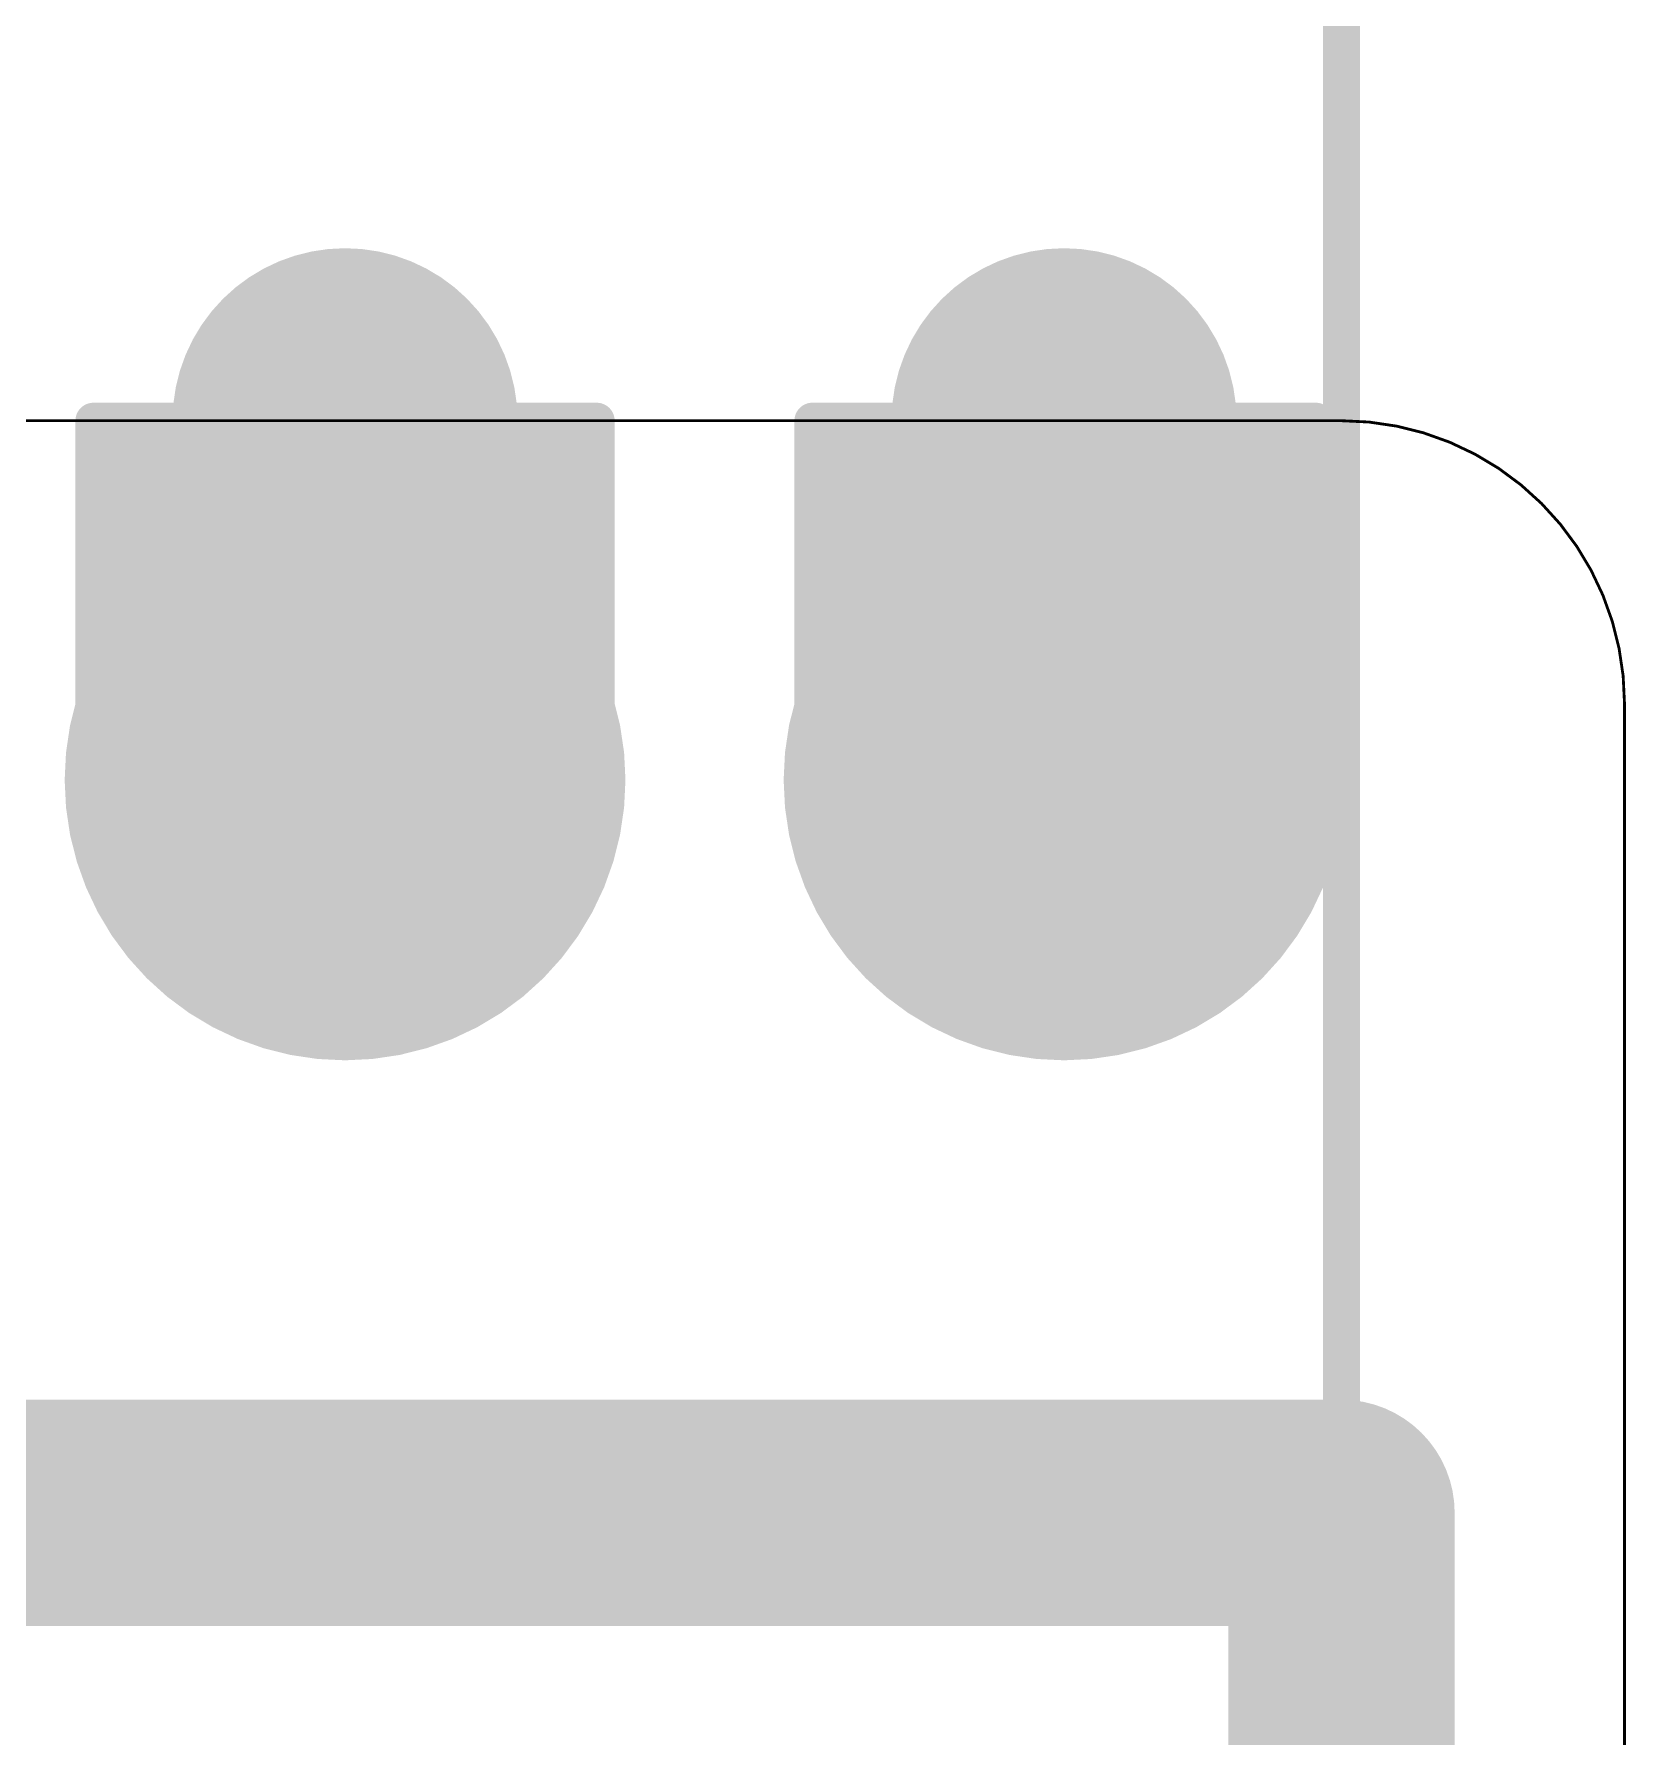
# Model space of a CAD drawing. Extents: x -6.7 to 35, y -0.6 to 30.6.
# Drawn here: x 29.38 to 35.01, y 18.21 to 24.23 of the extents above; entities that cross this region are included whole.
import ezdxf

# ---------------------------------------------------------------- set-up
doc = ezdxf.new("R2010")
doc.units = 0
for name, color, linetype in [('1', 12, 'CONTINUOUS'), ('16', 132, 'CONTINUOUS'), ('17', 110, 'CONTINUOUS'), ('20', 31, 'CONTINUOUS'), ('29', 253, 'CONTINUOUS'), ('30', 253, 'CONTINUOUS')]:
    doc.layers.add(name, color=color, linetype=linetype)

# ---------------------------------------------------------------- blocks, each defined once
blk = doc.blocks.new('ROUNDP')
at = {"const_width": 0.5}
blk.add_lwpolyline([(0, -0.25, 1), (0, 0.25, 1), (0, -0.25)], format="xyb", dxfattribs=at)

msp = doc.modelspace()

# ---------------------------------------------------------------- linework, layer by layer
at = {"layer": '1', "const_width": 0.254}
for points in [[(29.718, 22.733), (29.718, 21.59)], [(31.242, 22.733), (29.718, 22.733)], [(31.242, 21.59), (31.242, 22.733)], [(32.258, 22.733), (32.258, 21.59)], [(33.782, 22.733), (32.258, 22.733)], [(33.782, 21.59), (33.782, 22.733)], [(29.718, 22.606), (31.242, 22.606)], [(32.258, 22.606), (33.782, 22.606)], [(29.718, 22.352), (31.242, 22.352)], [(32.258, 22.352), (33.782, 22.352)], [(29.718, 22.098), (31.242, 22.098)], [(32.258, 22.098), (33.782, 22.098)], [(29.718, 21.844), (31.242, 21.844)], [(32.258, 21.844), (33.782, 21.844)], [(29.718, 21.59), (29.7326, 21.4413)], [(29.718, 21.59), (31.242, 21.59)], [(31.2274, 21.4413), (31.242, 21.59)], [(32.258, 21.59), (32.2726, 21.4413)], [(32.258, 21.59), (33.782, 21.59)], [(33.7674, 21.4413), (33.782, 21.59)], [(29.7326, 21.4413), (29.776, 21.2984)], [(31.184, 21.2984), (31.2274, 21.4413)], [(32.2726, 21.4413), (32.316, 21.2984)], [(33.724, 21.2984), (33.7674, 21.4413)], [(29.7646, 21.336), (31.1954, 21.336)], [(32.3046, 21.336), (33.7354, 21.336)], [(29.776, 21.2984), (29.8464, 21.1667)], [(31.1136, 21.1667), (31.184, 21.2984)], [(32.316, 21.2984), (32.3864, 21.1667)], [(33.6536, 21.1667), (33.724, 21.2984)], [(29.8464, 21.1667), (29.9412, 21.0512)], [(31.0188, 21.0512), (31.1136, 21.1667)], [(32.3864, 21.1667), (32.4812, 21.0512)], [(33.5588, 21.0512), (33.6536, 21.1667)], [(29.9159, 21.082), (31.0441, 21.082)], [(32.4559, 21.082), (33.5841, 21.082)], [(29.9412, 21.0512), (30.0567, 20.9564)], [(30.9033, 20.9564), (31.0188, 21.0512)], [(32.4812, 21.0512), (32.5967, 20.9564)], [(33.4433, 20.9564), (33.5588, 21.0512)], [(30.0567, 20.9564), (30.1884, 20.886)], [(30.7716, 20.886), (30.9033, 20.9564)], [(32.5967, 20.9564), (32.7284, 20.886)], [(33.3116, 20.886), (33.4433, 20.9564)], [(30.1884, 20.886), (30.3313, 20.8426)], [(30.6287, 20.8426), (30.7716, 20.886)], [(32.7284, 20.886), (32.8713, 20.8426)], [(33.1687, 20.8426), (33.3116, 20.886)], [(30.3313, 20.8426), (30.48, 20.828)], [(30.48, 20.828), (30.6287, 20.8426)], [(32.8713, 20.8426), (33.02, 20.828)], [(33.02, 20.828), (33.1687, 20.8426)]]:
    msp.add_lwpolyline(points, dxfattribs=at)
at = {"layer": '1', "const_width": 0.127}
for points in [[(29.7815, 22.733, 1), (29.6545, 22.733)], [(29.718, 22.7965, 1), (29.718, 22.6695)], [(31.3055, 22.733, 1), (31.1785, 22.733)], [(31.242, 22.6695, 1), (31.242, 22.7965)], [(32.3215, 22.733, 1), (32.1945, 22.733)], [(32.258, 22.7965, 1), (32.258, 22.6695)], [(33.8455, 22.733, 1), (33.7185, 22.733)], [(33.782, 22.6695, 1), (33.782, 22.7965)], [(29.718, 22.6695, 1), (29.718, 22.5425)], [(31.242, 22.5425, 1), (31.242, 22.6695)], [(32.258, 22.6695, 1), (32.258, 22.5425)], [(33.782, 22.5425, 1), (33.782, 22.6695)], [(29.718, 22.4155, 1), (29.718, 22.2885)], [(31.242, 22.2885, 1), (31.242, 22.4155)], [(32.258, 22.4155, 1), (32.258, 22.2885)], [(33.782, 22.2885, 1), (33.782, 22.4155)], [(29.718, 22.1615, 1), (29.718, 22.0345)], [(31.242, 22.0345, 1), (31.242, 22.1615)], [(32.258, 22.1615, 1), (32.258, 22.0345)], [(33.782, 22.0345, 1), (33.782, 22.1615)], [(29.718, 21.9075, 1), (29.718, 21.7805)], [(31.242, 21.7805, 1), (31.242, 21.9075)], [(32.258, 21.9075, 1), (32.258, 21.7805)], [(33.782, 21.7805, 1), (33.782, 21.9075)], [(29.7812, 21.5962, 1), (29.6548, 21.5838)], [(29.718, 21.6535, 1), (29.718, 21.5265)], [(31.3052, 21.5838, 1), (31.1788, 21.5962)], [(31.242, 21.5265, 1), (31.242, 21.6535)], [(32.3212, 21.5962, 1), (32.1948, 21.5838)], [(32.258, 21.6535, 1), (32.258, 21.5265)], [(33.8452, 21.5838, 1), (33.7188, 21.5962)], [(33.782, 21.5265, 1), (33.782, 21.6535)], [(29.6545, 21.59, 1), (29.7815, 21.59)], [(31.1785, 21.59, 1), (31.3055, 21.59)], [(32.1945, 21.59, 1), (32.3215, 21.59)], [(33.7185, 21.59, 1), (33.8455, 21.59)], [(29.7934, 21.4598, 1), (29.6719, 21.4229)], [(31.2881, 21.4229, 1), (31.1666, 21.4598)], [(32.3334, 21.4598, 1), (32.2119, 21.4229)], [(33.8281, 21.4229, 1), (33.7066, 21.4598)], [(29.6694, 21.4351, 1), (29.7958, 21.4476)], [(31.1642, 21.4476, 1), (31.2906, 21.4351)], [(32.2094, 21.4351, 1), (32.3358, 21.4476)], [(33.7042, 21.4476, 1), (33.8306, 21.4351)], [(29.7646, 21.3995, 1), (29.7646, 21.2725)], [(31.1954, 21.2725, 1), (31.1954, 21.3995)], [(32.3046, 21.3995, 1), (32.3046, 21.2725)], [(33.7354, 21.2725, 1), (33.7354, 21.3995)], [(29.832, 21.3283, 1), (29.72, 21.2685)], [(29.7152, 21.28, 1), (29.8368, 21.3168)], [(31.1232, 21.3168, 1), (31.2448, 21.28)], [(31.24, 21.2685, 1), (31.128, 21.3283)], [(32.372, 21.3283, 1), (32.26, 21.2685)], [(32.2552, 21.28, 1), (32.3768, 21.3168)], [(33.6632, 21.3168, 1), (33.7848, 21.28)], [(33.78, 21.2685, 1), (33.668, 21.3283)], [(29.8955, 21.2069, 1), (29.7973, 21.1264)], [(29.7904, 21.1367, 1), (29.9024, 21.1966)], [(31.0576, 21.1966, 1), (31.1696, 21.1367)], [(31.1627, 21.1264, 1), (31.0645, 21.2069)], [(32.4355, 21.2069, 1), (32.3373, 21.1264)], [(32.3304, 21.1367, 1), (32.4424, 21.1966)], [(33.5976, 21.1966, 1), (33.7096, 21.1367)], [(33.7027, 21.1264, 1), (33.6045, 21.2069)], [(29.9159, 21.1455, 1), (29.9159, 21.0185)], [(31.0441, 21.0185, 1), (31.0441, 21.1455)], [(32.4559, 21.1455, 1), (32.4559, 21.0185)], [(33.5841, 21.0185, 1), (33.5841, 21.1455)], [(29.9815, 21.1003, 1), (29.9009, 21.0021)], [(29.8921, 21.0109, 1), (29.9903, 21.0915)], [(30.9697, 21.0915, 1), (31.0679, 21.0109)], [(31.0591, 21.0021, 1), (30.9785, 21.1003)], [(32.5215, 21.1003, 1), (32.4409, 21.0021)], [(32.4321, 21.0109, 1), (32.5303, 21.0915)], [(33.5097, 21.0915, 1), (33.6079, 21.0109)], [(33.5991, 21.0021, 1), (33.5185, 21.1003)], [(30.0866, 21.0124, 1), (30.0267, 20.9004)], [(30.0164, 20.9073, 1), (30.0969, 21.0055)], [(30.8631, 21.0055, 1), (30.9436, 20.9073)], [(30.9333, 20.9004, 1), (30.8734, 21.0124)], [(32.6266, 21.0124, 1), (32.5667, 20.9004)], [(32.5564, 20.9073, 1), (32.6369, 21.0055)], [(33.4031, 21.0055, 1), (33.4836, 20.9073)], [(33.4733, 20.9004, 1), (33.4134, 21.0124)], [(30.2068, 20.9468, 1), (30.17, 20.8252)], [(30.1585, 20.83, 1), (30.2183, 20.942)], [(30.7417, 20.942, 1), (30.8015, 20.83)], [(30.79, 20.8252, 1), (30.7532, 20.9468)], [(32.7468, 20.9468, 1), (32.71, 20.8252)], [(32.6985, 20.83, 1), (32.7583, 20.942)], [(33.2817, 20.942, 1), (33.3415, 20.83)], [(33.33, 20.8252, 1), (33.2932, 20.9468)], [(30.3376, 20.9058, 1), (30.3251, 20.7794)], [(30.3129, 20.7819, 1), (30.3498, 20.9034)], [(30.4738, 20.8912, 1), (30.4862, 20.7648)], [(30.4738, 20.7648, 1), (30.4862, 20.8912)], [(30.6102, 20.9034, 1), (30.6471, 20.7819)], [(30.6349, 20.7794, 1), (30.6224, 20.9058)], [(32.8776, 20.9058, 1), (32.8651, 20.7794)], [(32.8529, 20.7819, 1), (32.8898, 20.9034)], [(33.0138, 20.8912, 1), (33.0262, 20.7648)], [(33.0138, 20.7648, 1), (33.0262, 20.8912)], [(33.1502, 20.9034, 1), (33.1871, 20.7819)], [(33.1749, 20.7794, 1), (33.1624, 20.9058)]]:
    msp.add_lwpolyline(points, format="xyb", dxfattribs=at)
at = {"layer": '16', "const_width": 0.254}
for points in [[(29.718, 22.733), (29.718, 21.59)], [(31.242, 22.733), (29.718, 22.733)], [(31.242, 21.59), (31.242, 22.733)], [(32.258, 22.733), (32.258, 21.59)], [(33.782, 22.733), (32.258, 22.733)], [(33.782, 21.59), (33.782, 22.733)], [(29.718, 22.606), (31.242, 22.606)], [(32.258, 22.606), (33.782, 22.606)], [(29.718, 22.352), (31.242, 22.352)], [(32.258, 22.352), (33.782, 22.352)], [(29.718, 22.098), (31.242, 22.098)], [(32.258, 22.098), (33.782, 22.098)], [(29.718, 21.844), (31.242, 21.844)], [(32.258, 21.844), (33.782, 21.844)], [(29.718, 21.59), (29.7326, 21.4413)], [(29.718, 21.59), (31.242, 21.59)], [(31.2274, 21.4413), (31.242, 21.59)], [(32.258, 21.59), (32.2726, 21.4413)], [(32.258, 21.59), (33.782, 21.59)], [(33.7674, 21.4413), (33.782, 21.59)], [(29.7326, 21.4413), (29.776, 21.2984)], [(31.184, 21.2984), (31.2274, 21.4413)], [(32.2726, 21.4413), (32.316, 21.2984)], [(33.724, 21.2984), (33.7674, 21.4413)], [(29.7646, 21.336), (31.1954, 21.336)], [(32.3046, 21.336), (33.7354, 21.336)], [(29.776, 21.2984), (29.8464, 21.1667)], [(31.1136, 21.1667), (31.184, 21.2984)], [(32.316, 21.2984), (32.3864, 21.1667)], [(33.6536, 21.1667), (33.724, 21.2984)], [(29.8464, 21.1667), (29.9412, 21.0512)], [(31.0188, 21.0512), (31.1136, 21.1667)], [(32.3864, 21.1667), (32.4812, 21.0512)], [(33.5588, 21.0512), (33.6536, 21.1667)], [(29.9159, 21.082), (31.0441, 21.082)], [(32.4559, 21.082), (33.5841, 21.082)], [(29.9412, 21.0512), (30.0567, 20.9564)], [(30.9033, 20.9564), (31.0188, 21.0512)], [(32.4812, 21.0512), (32.5967, 20.9564)], [(33.4433, 20.9564), (33.5588, 21.0512)], [(30.0567, 20.9564), (30.1884, 20.886)], [(30.7716, 20.886), (30.9033, 20.9564)], [(32.5967, 20.9564), (32.7284, 20.886)], [(33.3116, 20.886), (33.4433, 20.9564)], [(30.1884, 20.886), (30.3313, 20.8426)], [(30.6287, 20.8426), (30.7716, 20.886)], [(32.7284, 20.886), (32.8713, 20.8426)], [(33.1687, 20.8426), (33.3116, 20.886)], [(30.3313, 20.8426), (30.48, 20.828)], [(30.48, 20.828), (30.6287, 20.8426)], [(32.8713, 20.8426), (33.02, 20.828)], [(33.02, 20.828), (33.1687, 20.8426)]]:
    msp.add_lwpolyline(points, dxfattribs=at)
at = {"layer": '16', "const_width": 0.127}
for points in [[(29.7815, 22.733, 1), (29.6545, 22.733)], [(29.718, 22.7965, 1), (29.718, 22.6695)], [(31.3055, 22.733, 1), (31.1785, 22.733)], [(31.242, 22.6695, 1), (31.242, 22.7965)], [(32.3215, 22.733, 1), (32.1945, 22.733)], [(32.258, 22.7965, 1), (32.258, 22.6695)], [(33.8455, 22.733, 1), (33.7185, 22.733)], [(33.782, 22.6695, 1), (33.782, 22.7965)], [(29.718, 22.6695, 1), (29.718, 22.5425)], [(31.242, 22.5425, 1), (31.242, 22.6695)], [(32.258, 22.6695, 1), (32.258, 22.5425)], [(33.782, 22.5425, 1), (33.782, 22.6695)], [(29.718, 22.4155, 1), (29.718, 22.2885)], [(31.242, 22.2885, 1), (31.242, 22.4155)], [(32.258, 22.4155, 1), (32.258, 22.2885)], [(33.782, 22.2885, 1), (33.782, 22.4155)], [(29.718, 22.1615, 1), (29.718, 22.0345)], [(31.242, 22.0345, 1), (31.242, 22.1615)], [(32.258, 22.1615, 1), (32.258, 22.0345)], [(33.782, 22.0345, 1), (33.782, 22.1615)], [(29.718, 21.9075, 1), (29.718, 21.7805)], [(31.242, 21.7805, 1), (31.242, 21.9075)], [(32.258, 21.9075, 1), (32.258, 21.7805)], [(33.782, 21.7805, 1), (33.782, 21.9075)], [(29.7812, 21.5962, 1), (29.6548, 21.5838)], [(29.718, 21.6535, 1), (29.718, 21.5265)], [(31.3052, 21.5838, 1), (31.1788, 21.5962)], [(31.242, 21.5265, 1), (31.242, 21.6535)], [(32.3212, 21.5962, 1), (32.1948, 21.5838)], [(32.258, 21.6535, 1), (32.258, 21.5265)], [(33.8452, 21.5838, 1), (33.7188, 21.5962)], [(33.782, 21.5265, 1), (33.782, 21.6535)], [(29.6545, 21.59, 1), (29.7815, 21.59)], [(31.1785, 21.59, 1), (31.3055, 21.59)], [(32.1945, 21.59, 1), (32.3215, 21.59)], [(33.7185, 21.59, 1), (33.8455, 21.59)], [(29.7934, 21.4598, 1), (29.6719, 21.4229)], [(31.2881, 21.4229, 1), (31.1666, 21.4598)], [(32.3334, 21.4598, 1), (32.2119, 21.4229)], [(33.8281, 21.4229, 1), (33.7066, 21.4598)], [(29.6694, 21.4351, 1), (29.7958, 21.4476)], [(31.1642, 21.4476, 1), (31.2906, 21.4351)], [(32.2094, 21.4351, 1), (32.3358, 21.4476)], [(33.7042, 21.4476, 1), (33.8306, 21.4351)], [(29.7646, 21.3995, 1), (29.7646, 21.2725)], [(31.1954, 21.2725, 1), (31.1954, 21.3995)], [(32.3046, 21.3995, 1), (32.3046, 21.2725)], [(33.7354, 21.2725, 1), (33.7354, 21.3995)], [(29.832, 21.3283, 1), (29.72, 21.2685)], [(29.7152, 21.28, 1), (29.8368, 21.3168)], [(31.1232, 21.3168, 1), (31.2448, 21.28)], [(31.24, 21.2685, 1), (31.128, 21.3283)], [(32.372, 21.3283, 1), (32.26, 21.2685)], [(32.2552, 21.28, 1), (32.3768, 21.3168)], [(33.6632, 21.3168, 1), (33.7848, 21.28)], [(33.78, 21.2685, 1), (33.668, 21.3283)], [(29.8955, 21.2069, 1), (29.7973, 21.1264)], [(29.7904, 21.1367, 1), (29.9024, 21.1966)], [(31.0576, 21.1966, 1), (31.1696, 21.1367)], [(31.1627, 21.1264, 1), (31.0645, 21.2069)], [(32.4355, 21.2069, 1), (32.3373, 21.1264)], [(32.3304, 21.1367, 1), (32.4424, 21.1966)], [(33.5976, 21.1966, 1), (33.7096, 21.1367)], [(33.7027, 21.1264, 1), (33.6045, 21.2069)], [(29.9159, 21.1455, 1), (29.9159, 21.0185)], [(31.0441, 21.0185, 1), (31.0441, 21.1455)], [(32.4559, 21.1455, 1), (32.4559, 21.0185)], [(33.5841, 21.0185, 1), (33.5841, 21.1455)], [(29.9815, 21.1003, 1), (29.9009, 21.0021)], [(29.8921, 21.0109, 1), (29.9903, 21.0915)], [(30.9697, 21.0915, 1), (31.0679, 21.0109)], [(31.0591, 21.0021, 1), (30.9785, 21.1003)], [(32.5215, 21.1003, 1), (32.4409, 21.0021)], [(32.4321, 21.0109, 1), (32.5303, 21.0915)], [(33.5097, 21.0915, 1), (33.6079, 21.0109)], [(33.5991, 21.0021, 1), (33.5185, 21.1003)], [(30.0866, 21.0124, 1), (30.0267, 20.9004)], [(30.0164, 20.9073, 1), (30.0969, 21.0055)], [(30.8631, 21.0055, 1), (30.9436, 20.9073)], [(30.9333, 20.9004, 1), (30.8734, 21.0124)], [(32.6266, 21.0124, 1), (32.5667, 20.9004)], [(32.5564, 20.9073, 1), (32.6369, 21.0055)], [(33.4031, 21.0055, 1), (33.4836, 20.9073)], [(33.4733, 20.9004, 1), (33.4134, 21.0124)], [(30.2068, 20.9468, 1), (30.17, 20.8252)], [(30.1585, 20.83, 1), (30.2183, 20.942)], [(30.7417, 20.942, 1), (30.8015, 20.83)], [(30.79, 20.8252, 1), (30.7532, 20.9468)], [(32.7468, 20.9468, 1), (32.71, 20.8252)], [(32.6985, 20.83, 1), (32.7583, 20.942)], [(33.2817, 20.942, 1), (33.3415, 20.83)], [(33.33, 20.8252, 1), (33.2932, 20.9468)], [(30.3376, 20.9058, 1), (30.3251, 20.7794)], [(30.3129, 20.7819, 1), (30.3498, 20.9034)], [(30.4738, 20.8912, 1), (30.4862, 20.7648)], [(30.4738, 20.7648, 1), (30.4862, 20.8912)], [(30.6102, 20.9034, 1), (30.6471, 20.7819)], [(30.6349, 20.7794, 1), (30.6224, 20.9058)], [(32.8776, 20.9058, 1), (32.8651, 20.7794)], [(32.8529, 20.7819, 1), (32.8898, 20.9034)], [(33.0138, 20.8912, 1), (33.0262, 20.7648)], [(33.0138, 20.7648, 1), (33.0262, 20.8912)], [(33.1502, 20.9034, 1), (33.1871, 20.7819)], [(33.1749, 20.7794, 1), (33.1624, 20.9058)]]:
    msp.add_lwpolyline(points, format="xyb", dxfattribs=at)
at = {"layer": '20', "const_width": 0.01}
for points in [[(1, 22.86), (34, 22.86)], [(35, 21.86), (35, 1)]]:
    msp.add_lwpolyline(points, dxfattribs=at)
at = {"layer": '20'}
for points, const_width in [([(35, 21.86, 0.4142), (34, 22.86)], 0.01), ([(34, 22.8625, 1), (34, 22.8575)], 0.005), ([(34, 22.8575, 1), (34, 22.8625)], 0.005), ([(35.0025, 21.86, 1), (34.9975, 21.86)], 0.005), ([(34.9975, 21.86, 1), (35.0025, 21.86)], 0.005)]:
    msp.add_lwpolyline(points, format="xyb", dxfattribs=dict(at, const_width=const_width))
at = {"layer": '29'}
for points, const_width in [([(34, 19), (34, 30.18)], 0.13), ([(29.591, 22.86), (29.591, 21.59)], 0.127), ([(31.369, 22.86), (29.591, 22.86)], 0.127), ([(31.369, 21.59), (31.369, 22.86)], 0.127), ([(32.131, 22.86), (32.131, 21.59)], 0.127), ([(33.909, 22.86), (32.131, 22.86)], 0.127), ([(33.909, 21.59), (33.909, 22.86)], 0.127), ([(29.591, 22.733), (31.369, 22.733)], 0.127), ([(32.131, 22.733), (33.909, 22.733)], 0.127), ([(29.591, 22.606), (31.369, 22.606)], 0.127), ([(32.131, 22.606), (33.909, 22.606)], 0.127), ([(29.591, 22.479), (31.369, 22.479)], 0.127), ([(32.131, 22.479), (33.909, 22.479)], 0.127), ([(29.591, 22.352), (31.369, 22.352)], 0.127), ([(32.131, 22.352), (33.909, 22.352)], 0.127), ([(29.591, 22.225), (31.369, 22.225)], 0.127), ([(32.131, 22.225), (33.909, 22.225)], 0.127), ([(29.591, 22.098), (31.369, 22.098)], 0.127), ([(32.131, 22.098), (33.909, 22.098)], 0.127), ([(29.591, 21.971), (31.369, 21.971)], 0.127), ([(32.131, 21.971), (33.909, 21.971)], 0.127), ([(29.591, 21.844), (31.369, 21.844)], 0.127), ([(32.131, 21.844), (33.909, 21.844)], 0.127), ([(29.591, 21.717), (31.369, 21.717)], 0.127), ([(32.131, 21.717), (33.909, 21.717)], 0.127), ([(29.591, 21.59), (29.6081, 21.4166)], 0.127), ([(29.591, 21.59), (31.369, 21.59)], 0.127), ([(31.3519, 21.4166), (31.369, 21.59)], 0.127), ([(32.131, 21.59), (32.1481, 21.4166)], 0.127), ([(32.131, 21.59), (33.909, 21.59)], 0.127), ([(33.8919, 21.4166), (33.909, 21.59)], 0.127), ([(29.6035, 21.463), (31.3565, 21.463)], 0.127), ([(32.1435, 21.463), (33.8965, 21.463)], 0.127), ([(29.6081, 21.4166), (29.6587, 21.2498)], 0.127), ([(31.3013, 21.2498), (31.3519, 21.4166)], 0.127), ([(32.1481, 21.4166), (32.1987, 21.2498)], 0.127), ([(33.8413, 21.2498), (33.8919, 21.4166)], 0.127), ([(29.6325, 21.336), (31.3275, 21.336)], 0.127), ([(32.1725, 21.336), (33.8675, 21.336)], 0.127), ([(29.6587, 21.2498), (29.7408, 21.0961)], 0.127), ([(31.2192, 21.0961), (31.3013, 21.2498)], 0.127), ([(32.1987, 21.2498), (32.2808, 21.0961)], 0.127), ([(33.7592, 21.0961), (33.8413, 21.2498)], 0.127), ([(29.6805, 21.209), (31.2795, 21.209)], 0.127), ([(32.2205, 21.209), (33.8195, 21.209)], 0.127), ([(29.7408, 21.0961), (29.8514, 20.9614)], 0.127), ([(29.7524, 21.082), (31.2076, 21.082)], 0.127), ([(31.1086, 20.9614), (31.2192, 21.0961)], 0.127), ([(32.2808, 21.0961), (32.3914, 20.9614)], 0.127), ([(32.2924, 21.082), (33.7476, 21.082)], 0.127), ([(33.6486, 20.9614), (33.7592, 21.0961)], 0.127), ([(29.8514, 20.9614), (29.9861, 20.8508)], 0.127), ([(29.8592, 20.955), (31.1008, 20.955)], 0.127), ([(30.9739, 20.8508), (31.1086, 20.9614)], 0.127), ([(32.3914, 20.9614), (32.5261, 20.8508)], 0.127), ([(32.3992, 20.955), (33.6408, 20.955)], 0.127), ([(33.5139, 20.8508), (33.6486, 20.9614)], 0.127), ([(29.9861, 20.8508), (30.1398, 20.7687)], 0.127), ([(30.0288, 20.828), (30.9312, 20.828)], 0.127), ([(30.8202, 20.7687), (30.9739, 20.8508)], 0.127), ([(32.5261, 20.8508), (32.6798, 20.7687)], 0.127), ([(32.5688, 20.828), (33.4712, 20.828)], 0.127), ([(33.3602, 20.7687), (33.5139, 20.8508)], 0.127), ([(30.1398, 20.7687), (30.3066, 20.7181)], 0.127), ([(30.6534, 20.7181), (30.8202, 20.7687)], 0.127), ([(32.6798, 20.7687), (32.8466, 20.7181)], 0.127), ([(33.1934, 20.7181), (33.3602, 20.7687)], 0.127), ([(30.3066, 20.7181), (30.48, 20.701)], 0.127), ([(30.48, 20.701), (30.6534, 20.7181)], 0.127), ([(32.8466, 20.7181), (33.02, 20.701)], 0.127), ([(33.02, 20.701), (33.1934, 20.7181)], 0.127), ([(1, 19), (33.9598, 19)], 0.8), ([(34, 19), (34, 3.86)], 0.8)]:
    msp.add_lwpolyline(points, dxfattribs=dict(at, const_width=const_width))
for points, const_width in [([(29.6227, 22.86, 1), (29.5593, 22.86)], 0.0635), ([(29.591, 22.8917, 1), (29.591, 22.8283)], 0.0635), ([(31.4007, 22.86, 1), (31.3373, 22.86)], 0.0635), ([(31.369, 22.8283, 1), (31.369, 22.8917)], 0.0635), ([(32.1628, 22.86, 1), (32.0992, 22.86)], 0.0635), ([(32.131, 22.8917, 1), (32.131, 22.8283)], 0.0635), ([(33.9408, 22.86, 1), (33.8772, 22.86)], 0.0635), ([(33.909, 22.8283, 1), (33.909, 22.8917)], 0.0635), ([(29.591, 22.7647, 1), (29.591, 22.7013)], 0.0635), ([(31.369, 22.7013, 1), (31.369, 22.7647)], 0.0635), ([(32.131, 22.7647, 1), (32.131, 22.7013)], 0.0635), ([(33.909, 22.7013, 1), (33.909, 22.7647)], 0.0635), ([(29.591, 22.6378, 1), (29.591, 22.5743)], 0.0635), ([(31.369, 22.5743, 1), (31.369, 22.6378)], 0.0635), ([(32.131, 22.6378, 1), (32.131, 22.5743)], 0.0635), ([(33.909, 22.5743, 1), (33.909, 22.6378)], 0.0635), ([(29.591, 22.5108, 1), (29.591, 22.4473)], 0.0635), ([(31.369, 22.4473, 1), (31.369, 22.5108)], 0.0635), ([(32.131, 22.5108, 1), (32.131, 22.4473)], 0.0635), ([(33.909, 22.4473, 1), (33.909, 22.5108)], 0.0635), ([(29.591, 22.3837, 1), (29.591, 22.3203)], 0.0635), ([(31.369, 22.3203, 1), (31.369, 22.3837)], 0.0635), ([(32.131, 22.3837, 1), (32.131, 22.3203)], 0.0635), ([(33.909, 22.3203, 1), (33.909, 22.3837)], 0.0635), ([(29.591, 22.2568, 1), (29.591, 22.1933)], 0.0635), ([(31.369, 22.1933, 1), (31.369, 22.2568)], 0.0635), ([(32.131, 22.2568, 1), (32.131, 22.1933)], 0.0635), ([(33.909, 22.1933, 1), (33.909, 22.2568)], 0.0635), ([(29.591, 22.1298, 1), (29.591, 22.0663)], 0.0635), ([(31.369, 22.0663, 1), (31.369, 22.1298)], 0.0635), ([(32.131, 22.1298, 1), (32.131, 22.0663)], 0.0635), ([(33.909, 22.0663, 1), (33.909, 22.1298)], 0.0635), ([(29.591, 22.0027, 1), (29.591, 21.9393)], 0.0635), ([(31.369, 21.9393, 1), (31.369, 22.0027)], 0.0635), ([(32.131, 22.0027, 1), (32.131, 21.9393)], 0.0635), ([(33.909, 21.9393, 1), (33.909, 22.0027)], 0.0635), ([(29.591, 21.8758, 1), (29.591, 21.8123)], 0.0635), ([(31.369, 21.8123, 1), (31.369, 21.8758)], 0.0635), ([(32.131, 21.8758, 1), (32.131, 21.8123)], 0.0635), ([(33.909, 21.8123, 1), (33.909, 21.8758)], 0.0635), ([(29.591, 21.7488, 1), (29.591, 21.6853)], 0.0635), ([(31.369, 21.6853, 1), (31.369, 21.7488)], 0.0635), ([(32.131, 21.7488, 1), (32.131, 21.6853)], 0.0635), ([(33.909, 21.6853, 1), (33.909, 21.7488)], 0.0635), ([(29.6226, 21.5931, 1), (29.5594, 21.5869)], 0.0635), ([(29.591, 21.6217, 1), (29.591, 21.5583)], 0.0635), ([(29.5593, 21.59, 1), (29.6227, 21.59)], 0.0635), ([(31.4006, 21.5869, 1), (31.3374, 21.5931)], 0.0635), ([(31.3373, 21.59, 1), (31.4007, 21.59)], 0.0635), ([(31.369, 21.5583, 1), (31.369, 21.6217)], 0.0635), ([(32.1626, 21.5931, 1), (32.0994, 21.5869)], 0.0635), ([(32.131, 21.6217, 1), (32.131, 21.5583)], 0.0635), ([(32.0992, 21.59, 1), (32.1628, 21.59)], 0.0635), ([(33.8772, 21.59, 1), (33.9408, 21.59)], 0.0635), ([(33.9406, 21.5869, 1), (33.8774, 21.5931)], 0.0635), ([(33.909, 21.5583, 1), (33.909, 21.6217)], 0.0635), ([(29.6035, 21.4947, 1), (29.6035, 21.4313)], 0.0635), ([(31.3565, 21.4313, 1), (31.3565, 21.4947)], 0.0635), ([(32.1435, 21.4947, 1), (32.1435, 21.4313)], 0.0635), ([(33.8965, 21.4313, 1), (33.8965, 21.4947)], 0.0635), ([(29.6385, 21.4258, 1), (29.5777, 21.4073)], 0.0635), ([(29.5765, 21.4135, 1), (29.6397, 21.4197)], 0.0635), ([(31.3203, 21.4197, 1), (31.3835, 21.4135)], 0.0635), ([(31.3823, 21.4073, 1), (31.3215, 21.4258)], 0.0635), ([(32.1785, 21.4258, 1), (32.1177, 21.4073)], 0.0635), ([(32.1165, 21.4135, 1), (32.1797, 21.4197)], 0.0635), ([(33.8603, 21.4197, 1), (33.9235, 21.4135)], 0.0635), ([(33.9223, 21.4073, 1), (33.8615, 21.4258)], 0.0635), ([(29.6325, 21.3678, 1), (29.6325, 21.3043)], 0.0635), ([(31.3275, 21.3043, 1), (31.3275, 21.3678)], 0.0635), ([(32.1725, 21.3678, 1), (32.1725, 21.3043)], 0.0635), ([(33.8675, 21.3043, 1), (33.8675, 21.3678)], 0.0635), ([(29.6867, 21.2648, 1), (29.6307, 21.2348)], 0.0635), ([(31.3293, 21.2348, 1), (31.2733, 21.2648)], 0.0635), ([(32.2267, 21.2648, 1), (32.1707, 21.2348)], 0.0635), ([(33.8693, 21.2348, 1), (33.8133, 21.2648)], 0.0635), ([(29.6283, 21.2406, 1), (29.6891, 21.259)], 0.0635), ([(29.6805, 21.2407, 1), (29.6805, 21.1773)], 0.0635), ([(31.2709, 21.259, 1), (31.3317, 21.2406)], 0.0635), ([(31.2795, 21.1773, 1), (31.2795, 21.2407)], 0.0635), ([(32.1683, 21.2406, 1), (32.2291, 21.259)], 0.0635), ([(32.2205, 21.2407, 1), (32.2205, 21.1773)], 0.0635), ([(33.8109, 21.259, 1), (33.8717, 21.2406)], 0.0635), ([(33.8195, 21.1773, 1), (33.8195, 21.2407)], 0.0635), ([(29.7654, 21.1162, 1), (29.7163, 21.076)], 0.0635), ([(29.7128, 21.0811, 1), (29.7688, 21.1111)], 0.0635), ([(29.7524, 21.1137, 1), (29.7524, 21.0503)], 0.0635), ([(31.1912, 21.1111, 1), (31.2472, 21.0811)], 0.0635), ([(31.2437, 21.076, 1), (31.1946, 21.1162)], 0.0635), ([(31.2076, 21.0503, 1), (31.2076, 21.1137)], 0.0635), ([(32.3054, 21.1162, 1), (32.2563, 21.076)], 0.0635), ([(32.2528, 21.0811, 1), (32.3088, 21.1111)], 0.0635), ([(32.2924, 21.1137, 1), (32.2924, 21.0503)], 0.0635), ([(33.7312, 21.1111, 1), (33.7872, 21.0811)], 0.0635), ([(33.7837, 21.076, 1), (33.7346, 21.1162)], 0.0635), ([(33.7476, 21.0503, 1), (33.7476, 21.1137)], 0.0635), ([(29.8715, 20.9859, 1), (29.8312, 20.9368)], 0.0635), ([(29.8268, 20.9412, 1), (29.8759, 20.9815)], 0.0635), ([(29.8592, 20.9868, 1), (29.8592, 20.9233)], 0.0635), ([(31.0841, 20.9815, 1), (31.1332, 20.9412)], 0.0635), ([(31.1288, 20.9368, 1), (31.0885, 20.9859)], 0.0635), ([(31.1008, 20.9233, 1), (31.1008, 20.9868)], 0.0635), ([(32.4115, 20.9859, 1), (32.3712, 20.9368)], 0.0635), ([(32.3668, 20.9412, 1), (32.4159, 20.9815)], 0.0635), ([(32.3992, 20.9868, 1), (32.3992, 20.9233)], 0.0635), ([(33.6241, 20.9815, 1), (33.6732, 20.9412)], 0.0635), ([(33.6688, 20.9368, 1), (33.6285, 20.9859)], 0.0635), ([(33.6408, 20.9233, 1), (33.6408, 20.9868)], 0.0635), ([(30.0011, 20.8788, 1), (29.9711, 20.8228)], 0.0635), ([(29.966, 20.8263, 1), (30.0062, 20.8754)], 0.0635), ([(30.0288, 20.8597, 1), (30.0288, 20.7963)], 0.0635), ([(30.9312, 20.7963, 1), (30.9312, 20.8597)], 0.0635), ([(30.9538, 20.8754, 1), (30.994, 20.8263)], 0.0635), ([(30.9889, 20.8228, 1), (30.9589, 20.8788)], 0.0635), ([(32.5411, 20.8788, 1), (32.5111, 20.8228)], 0.0635), ([(32.506, 20.8263, 1), (32.5462, 20.8754)], 0.0635), ([(32.5688, 20.8597, 1), (32.5688, 20.7963)], 0.0635), ([(33.4712, 20.7963, 1), (33.4712, 20.8597)], 0.0635), ([(33.4938, 20.8754, 1), (33.534, 20.8263)], 0.0635), ([(33.5289, 20.8228, 1), (33.4989, 20.8788)], 0.0635), ([(30.149, 20.7991, 1), (30.1306, 20.7383)], 0.0635), ([(30.1248, 20.7407, 1), (30.1548, 20.7967)], 0.0635), ([(30.8052, 20.7967, 1), (30.8352, 20.7407)], 0.0635), ([(30.8294, 20.7383, 1), (30.811, 20.7991)], 0.0635), ([(32.689, 20.7991, 1), (32.6706, 20.7383)], 0.0635), ([(32.6648, 20.7407, 1), (32.6948, 20.7967)], 0.0635), ([(33.3452, 20.7967, 1), (33.3752, 20.7407)], 0.0635), ([(33.3694, 20.7383, 1), (33.351, 20.7991)], 0.0635), ([(30.3097, 20.7497, 1), (30.3035, 20.6865)], 0.0635), ([(30.2973, 20.6877, 1), (30.3158, 20.7485)], 0.0635), ([(30.4769, 20.7326, 1), (30.4831, 20.6694)], 0.0635), ([(30.4769, 20.6694, 1), (30.4831, 20.7326)], 0.0635), ([(30.6442, 20.7485, 1), (30.6627, 20.6877)], 0.0635), ([(30.6565, 20.6865, 1), (30.6503, 20.7497)], 0.0635), ([(32.8497, 20.7497, 1), (32.8435, 20.6865)], 0.0635), ([(32.8373, 20.6877, 1), (32.8558, 20.7485)], 0.0635), ([(33.0169, 20.7326, 1), (33.0231, 20.6694)], 0.0635), ([(33.0169, 20.6694, 1), (33.0231, 20.7326)], 0.0635), ([(33.1842, 20.7485, 1), (33.2027, 20.6877)], 0.0635), ([(33.1965, 20.6865, 1), (33.1903, 20.7497)], 0.0635), ([(34.2, 19, 1), (33.8, 19)], 0.4), ([(33.9598, 18.8, 1), (33.9598, 19.2)], 0.4), ([(33.9675, 19, 1), (34.0325, 19)], 0.065)]:
    msp.add_lwpolyline(points, format="xyb", dxfattribs=dict(at, const_width=const_width))
at = {"layer": '30', "const_width": 0.127}
for points in [[(29.591, 22.86), (29.591, 21.59)], [(31.369, 22.86), (29.591, 22.86)], [(31.369, 21.59), (31.369, 22.86)], [(32.131, 22.86), (32.131, 21.59)], [(33.909, 22.86), (32.131, 22.86)], [(33.909, 21.59), (33.909, 22.86)], [(29.591, 22.733), (31.369, 22.733)], [(32.131, 22.733), (33.909, 22.733)], [(29.591, 22.606), (31.369, 22.606)], [(32.131, 22.606), (33.909, 22.606)], [(29.591, 22.479), (31.369, 22.479)], [(32.131, 22.479), (33.909, 22.479)], [(29.591, 22.352), (31.369, 22.352)], [(32.131, 22.352), (33.909, 22.352)], [(29.591, 22.225), (31.369, 22.225)], [(32.131, 22.225), (33.909, 22.225)], [(29.591, 22.098), (31.369, 22.098)], [(32.131, 22.098), (33.909, 22.098)], [(29.591, 21.971), (31.369, 21.971)], [(32.131, 21.971), (33.909, 21.971)], [(29.591, 21.844), (31.369, 21.844)], [(32.131, 21.844), (33.909, 21.844)], [(29.591, 21.717), (31.369, 21.717)], [(32.131, 21.717), (33.909, 21.717)], [(29.591, 21.59), (29.6081, 21.4166)], [(29.591, 21.59), (31.369, 21.59)], [(31.3519, 21.4166), (31.369, 21.59)], [(32.131, 21.59), (32.1481, 21.4166)], [(32.131, 21.59), (33.909, 21.59)], [(33.8919, 21.4166), (33.909, 21.59)], [(29.6035, 21.463), (31.3565, 21.463)], [(32.1435, 21.463), (33.8965, 21.463)], [(29.6081, 21.4166), (29.6587, 21.2498)], [(31.3013, 21.2498), (31.3519, 21.4166)], [(32.1481, 21.4166), (32.1987, 21.2498)], [(33.8413, 21.2498), (33.8919, 21.4166)], [(29.6325, 21.336), (31.3275, 21.336)], [(32.1725, 21.336), (33.8675, 21.336)], [(29.6587, 21.2498), (29.7408, 21.0961)], [(31.2192, 21.0961), (31.3013, 21.2498)], [(32.1987, 21.2498), (32.2808, 21.0961)], [(33.7592, 21.0961), (33.8413, 21.2498)], [(29.6805, 21.209), (31.2795, 21.209)], [(32.2205, 21.209), (33.8195, 21.209)], [(29.7408, 21.0961), (29.8514, 20.9614)], [(29.7524, 21.082), (31.2076, 21.082)], [(31.1086, 20.9614), (31.2192, 21.0961)], [(32.2808, 21.0961), (32.3914, 20.9614)], [(32.2924, 21.082), (33.7476, 21.082)], [(33.6486, 20.9614), (33.7592, 21.0961)], [(29.8514, 20.9614), (29.9861, 20.8508)], [(29.8592, 20.955), (31.1008, 20.955)], [(30.9739, 20.8508), (31.1086, 20.9614)], [(32.3914, 20.9614), (32.5261, 20.8508)], [(32.3992, 20.955), (33.6408, 20.955)], [(33.5139, 20.8508), (33.6486, 20.9614)], [(29.9861, 20.8508), (30.1398, 20.7687)], [(30.0288, 20.828), (30.9312, 20.828)], [(30.8202, 20.7687), (30.9739, 20.8508)], [(32.5261, 20.8508), (32.6798, 20.7687)], [(32.5688, 20.828), (33.4712, 20.828)], [(33.3602, 20.7687), (33.5139, 20.8508)], [(30.1398, 20.7687), (30.3066, 20.7181)], [(30.6534, 20.7181), (30.8202, 20.7687)], [(32.6798, 20.7687), (32.8466, 20.7181)], [(33.1934, 20.7181), (33.3602, 20.7687)], [(30.3066, 20.7181), (30.48, 20.701)], [(30.48, 20.701), (30.6534, 20.7181)], [(32.8466, 20.7181), (33.02, 20.701)], [(33.02, 20.701), (33.1934, 20.7181)]]:
    msp.add_lwpolyline(points, dxfattribs=at)
at = {"layer": '30', "const_width": 0.0635}
for points in [[(29.6227, 22.86, 1), (29.5593, 22.86)], [(29.591, 22.8917, 1), (29.591, 22.8283)], [(31.4007, 22.86, 1), (31.3373, 22.86)], [(31.369, 22.8283, 1), (31.369, 22.8917)], [(32.1628, 22.86, 1), (32.0992, 22.86)], [(32.131, 22.8917, 1), (32.131, 22.8283)], [(33.9408, 22.86, 1), (33.8772, 22.86)], [(33.909, 22.8283, 1), (33.909, 22.8917)], [(29.591, 22.7647, 1), (29.591, 22.7013)], [(31.369, 22.7013, 1), (31.369, 22.7647)], [(32.131, 22.7647, 1), (32.131, 22.7013)], [(33.909, 22.7013, 1), (33.909, 22.7647)], [(29.591, 22.6378, 1), (29.591, 22.5743)], [(31.369, 22.5743, 1), (31.369, 22.6378)], [(32.131, 22.6378, 1), (32.131, 22.5743)], [(33.909, 22.5743, 1), (33.909, 22.6378)], [(29.591, 22.5108, 1), (29.591, 22.4473)], [(31.369, 22.4473, 1), (31.369, 22.5108)], [(32.131, 22.5108, 1), (32.131, 22.4473)], [(33.909, 22.4473, 1), (33.909, 22.5108)], [(29.591, 22.3837, 1), (29.591, 22.3203)], [(31.369, 22.3203, 1), (31.369, 22.3837)], [(32.131, 22.3837, 1), (32.131, 22.3203)], [(33.909, 22.3203, 1), (33.909, 22.3837)], [(29.591, 22.2568, 1), (29.591, 22.1933)], [(31.369, 22.1933, 1), (31.369, 22.2568)], [(32.131, 22.2568, 1), (32.131, 22.1933)], [(33.909, 22.1933, 1), (33.909, 22.2568)], [(29.591, 22.1298, 1), (29.591, 22.0663)], [(31.369, 22.0663, 1), (31.369, 22.1298)], [(32.131, 22.1298, 1), (32.131, 22.0663)], [(33.909, 22.0663, 1), (33.909, 22.1298)], [(29.591, 22.0027, 1), (29.591, 21.9393)], [(31.369, 21.9393, 1), (31.369, 22.0027)], [(32.131, 22.0027, 1), (32.131, 21.9393)], [(33.909, 21.9393, 1), (33.909, 22.0027)], [(29.591, 21.8758, 1), (29.591, 21.8123)], [(31.369, 21.8123, 1), (31.369, 21.8758)], [(32.131, 21.8758, 1), (32.131, 21.8123)], [(33.909, 21.8123, 1), (33.909, 21.8758)], [(29.591, 21.7488, 1), (29.591, 21.6853)], [(31.369, 21.6853, 1), (31.369, 21.7488)], [(32.131, 21.7488, 1), (32.131, 21.6853)], [(33.909, 21.6853, 1), (33.909, 21.7488)], [(29.6226, 21.5931, 1), (29.5594, 21.5869)], [(29.591, 21.6217, 1), (29.591, 21.5583)], [(29.5593, 21.59, 1), (29.6227, 21.59)], [(31.4006, 21.5869, 1), (31.3374, 21.5931)], [(31.3373, 21.59, 1), (31.4007, 21.59)], [(31.369, 21.5583, 1), (31.369, 21.6217)], [(32.1626, 21.5931, 1), (32.0994, 21.5869)], [(32.131, 21.6217, 1), (32.131, 21.5583)], [(32.0992, 21.59, 1), (32.1628, 21.59)], [(33.8772, 21.59, 1), (33.9408, 21.59)], [(33.9406, 21.5869, 1), (33.8774, 21.5931)], [(33.909, 21.5583, 1), (33.909, 21.6217)], [(29.6035, 21.4947, 1), (29.6035, 21.4313)], [(31.3565, 21.4313, 1), (31.3565, 21.4947)], [(32.1435, 21.4947, 1), (32.1435, 21.4313)], [(33.8965, 21.4313, 1), (33.8965, 21.4947)], [(29.6385, 21.4258, 1), (29.5777, 21.4073)], [(29.5765, 21.4135, 1), (29.6397, 21.4197)], [(31.3203, 21.4197, 1), (31.3835, 21.4135)], [(31.3823, 21.4073, 1), (31.3215, 21.4258)], [(32.1785, 21.4258, 1), (32.1177, 21.4073)], [(32.1165, 21.4135, 1), (32.1797, 21.4197)], [(33.8603, 21.4197, 1), (33.9235, 21.4135)], [(33.9223, 21.4073, 1), (33.8615, 21.4258)], [(29.6325, 21.3678, 1), (29.6325, 21.3043)], [(31.3275, 21.3043, 1), (31.3275, 21.3678)], [(32.1725, 21.3678, 1), (32.1725, 21.3043)], [(33.8675, 21.3043, 1), (33.8675, 21.3678)], [(29.6867, 21.2648, 1), (29.6307, 21.2348)], [(31.3293, 21.2348, 1), (31.2733, 21.2648)], [(32.2267, 21.2648, 1), (32.1707, 21.2348)], [(33.8693, 21.2348, 1), (33.8133, 21.2648)], [(29.6283, 21.2406, 1), (29.6891, 21.259)], [(29.6805, 21.2407, 1), (29.6805, 21.1773)], [(31.2709, 21.259, 1), (31.3317, 21.2406)], [(31.2795, 21.1773, 1), (31.2795, 21.2407)], [(32.1683, 21.2406, 1), (32.2291, 21.259)], [(32.2205, 21.2407, 1), (32.2205, 21.1773)], [(33.8109, 21.259, 1), (33.8717, 21.2406)], [(33.8195, 21.1773, 1), (33.8195, 21.2407)], [(29.7654, 21.1162, 1), (29.7163, 21.076)], [(29.7128, 21.0811, 1), (29.7688, 21.1111)], [(29.7524, 21.1137, 1), (29.7524, 21.0503)], [(31.1912, 21.1111, 1), (31.2472, 21.0811)], [(31.2437, 21.076, 1), (31.1946, 21.1162)], [(31.2076, 21.0503, 1), (31.2076, 21.1137)], [(32.3054, 21.1162, 1), (32.2563, 21.076)], [(32.2528, 21.0811, 1), (32.3088, 21.1111)], [(32.2924, 21.1137, 1), (32.2924, 21.0503)], [(33.7312, 21.1111, 1), (33.7872, 21.0811)], [(33.7837, 21.076, 1), (33.7346, 21.1162)], [(33.7476, 21.0503, 1), (33.7476, 21.1137)], [(29.8715, 20.9859, 1), (29.8312, 20.9368)], [(29.8268, 20.9412, 1), (29.8759, 20.9815)], [(29.8592, 20.9868, 1), (29.8592, 20.9233)], [(31.0841, 20.9815, 1), (31.1332, 20.9412)], [(31.1288, 20.9368, 1), (31.0885, 20.9859)], [(31.1008, 20.9233, 1), (31.1008, 20.9868)], [(32.4115, 20.9859, 1), (32.3712, 20.9368)], [(32.3668, 20.9412, 1), (32.4159, 20.9815)], [(32.3992, 20.9868, 1), (32.3992, 20.9233)], [(33.6241, 20.9815, 1), (33.6732, 20.9412)], [(33.6688, 20.9368, 1), (33.6285, 20.9859)], [(33.6408, 20.9233, 1), (33.6408, 20.9868)], [(30.0011, 20.8788, 1), (29.9711, 20.8228)], [(29.966, 20.8263, 1), (30.0062, 20.8754)], [(30.0288, 20.8597, 1), (30.0288, 20.7963)], [(30.9312, 20.7963, 1), (30.9312, 20.8597)], [(30.9538, 20.8754, 1), (30.994, 20.8263)], [(30.9889, 20.8228, 1), (30.9589, 20.8788)], [(32.5411, 20.8788, 1), (32.5111, 20.8228)], [(32.506, 20.8263, 1), (32.5462, 20.8754)], [(32.5688, 20.8597, 1), (32.5688, 20.7963)], [(33.4712, 20.7963, 1), (33.4712, 20.8597)], [(33.4938, 20.8754, 1), (33.534, 20.8263)], [(33.5289, 20.8228, 1), (33.4989, 20.8788)], [(30.149, 20.7991, 1), (30.1306, 20.7383)], [(30.1248, 20.7407, 1), (30.1548, 20.7967)], [(30.8052, 20.7967, 1), (30.8352, 20.7407)], [(30.8294, 20.7383, 1), (30.811, 20.7991)], [(32.689, 20.7991, 1), (32.6706, 20.7383)], [(32.6648, 20.7407, 1), (32.6948, 20.7967)], [(33.3452, 20.7967, 1), (33.3752, 20.7407)], [(33.3694, 20.7383, 1), (33.351, 20.7991)], [(30.3097, 20.7497, 1), (30.3035, 20.6865)], [(30.2973, 20.6877, 1), (30.3158, 20.7485)], [(30.4769, 20.7326, 1), (30.4831, 20.6694)], [(30.4769, 20.6694, 1), (30.4831, 20.7326)], [(30.6442, 20.7485, 1), (30.6627, 20.6877)], [(30.6565, 20.6865, 1), (30.6503, 20.7497)], [(32.8497, 20.7497, 1), (32.8435, 20.6865)], [(32.8373, 20.6877, 1), (32.8558, 20.7485)], [(33.0169, 20.7326, 1), (33.0231, 20.6694)], [(33.0169, 20.6694, 1), (33.0231, 20.7326)], [(33.1842, 20.7485, 1), (33.2027, 20.6877)], [(33.1965, 20.6865, 1), (33.1903, 20.7497)]]:
    msp.add_lwpolyline(points, format="xyb", dxfattribs=at)

# ---------------------------------------------------------------- block references
at = {"layer": '17', "rotation": 90}
for p, xscale, yscale in [((30.48, 22.86), 1.016, 1.016), ((30.48, 22.86), 1.016, 1.016), ((33.02, 22.86), 1.016, 1.016), ((33.02, 22.86), 1.016, 1.016), ((30.48, 21.59), 1.778, 1.778), ((30.48, 21.59), 1.778, 1.778), ((33.02, 21.59), 1.778, 1.778), ((33.02, 21.59), 1.778, 1.778)]:
    msp.add_blockref('ROUNDP', p, dxfattribs=dict(at, xscale=xscale, yscale=yscale))
at = {"layer": '29', "rotation": 90}
for p, xscale, yscale in [((30.48, 22.86), 1.2192, 1.2192), ((33.02, 22.86), 1.2192, 1.2192), ((30.48, 21.59), 1.9812, 1.9812), ((33.02, 21.59), 1.9812, 1.9812)]:
    msp.add_blockref('ROUNDP', p, dxfattribs=dict(at, xscale=xscale, yscale=yscale))
at = {"layer": '30', "rotation": 90}
for p, xscale, yscale in [((30.48, 22.86), 1.2192, 1.2192), ((33.02, 22.86), 1.2192, 1.2192), ((30.48, 21.59), 1.9812, 1.9812), ((33.02, 21.59), 1.9812, 1.9812)]:
    msp.add_blockref('ROUNDP', p, dxfattribs=dict(at, xscale=xscale, yscale=yscale))

doc.saveas('drawing.dxf')
